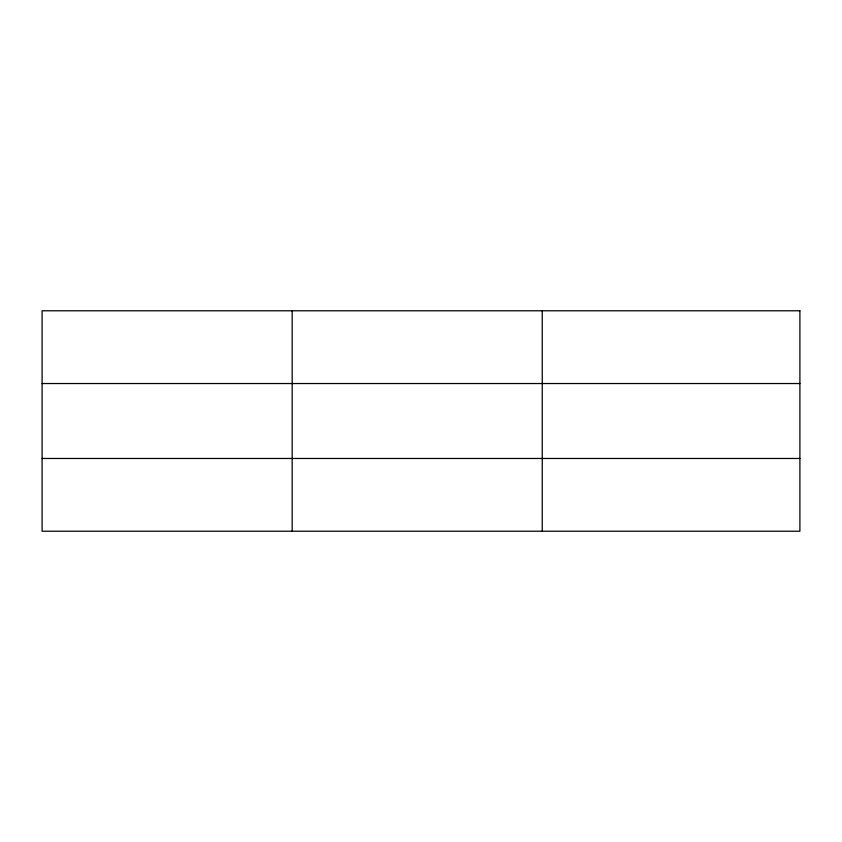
<?xml version="1.0" encoding="UTF-8"?>
<svg xmlns="http://www.w3.org/2000/svg" width="842" height="842" viewBox="0 0 842 842"><rect width="100%" height="100%" fill="white"/><g stroke="black" fill="none" stroke-linecap="round" stroke-linejoin="round"><path stroke-width="1.26" d="M292.174 531.218L292.174 310.782M542.248 531.218L542.248 310.782M42.1 383.531L799.9 383.531M42.1 458.469L799.9 458.469M799.9 310.782L799.9 531.218L42.1 531.218L42.1 310.782L799.9 310.782"/></g></svg>
